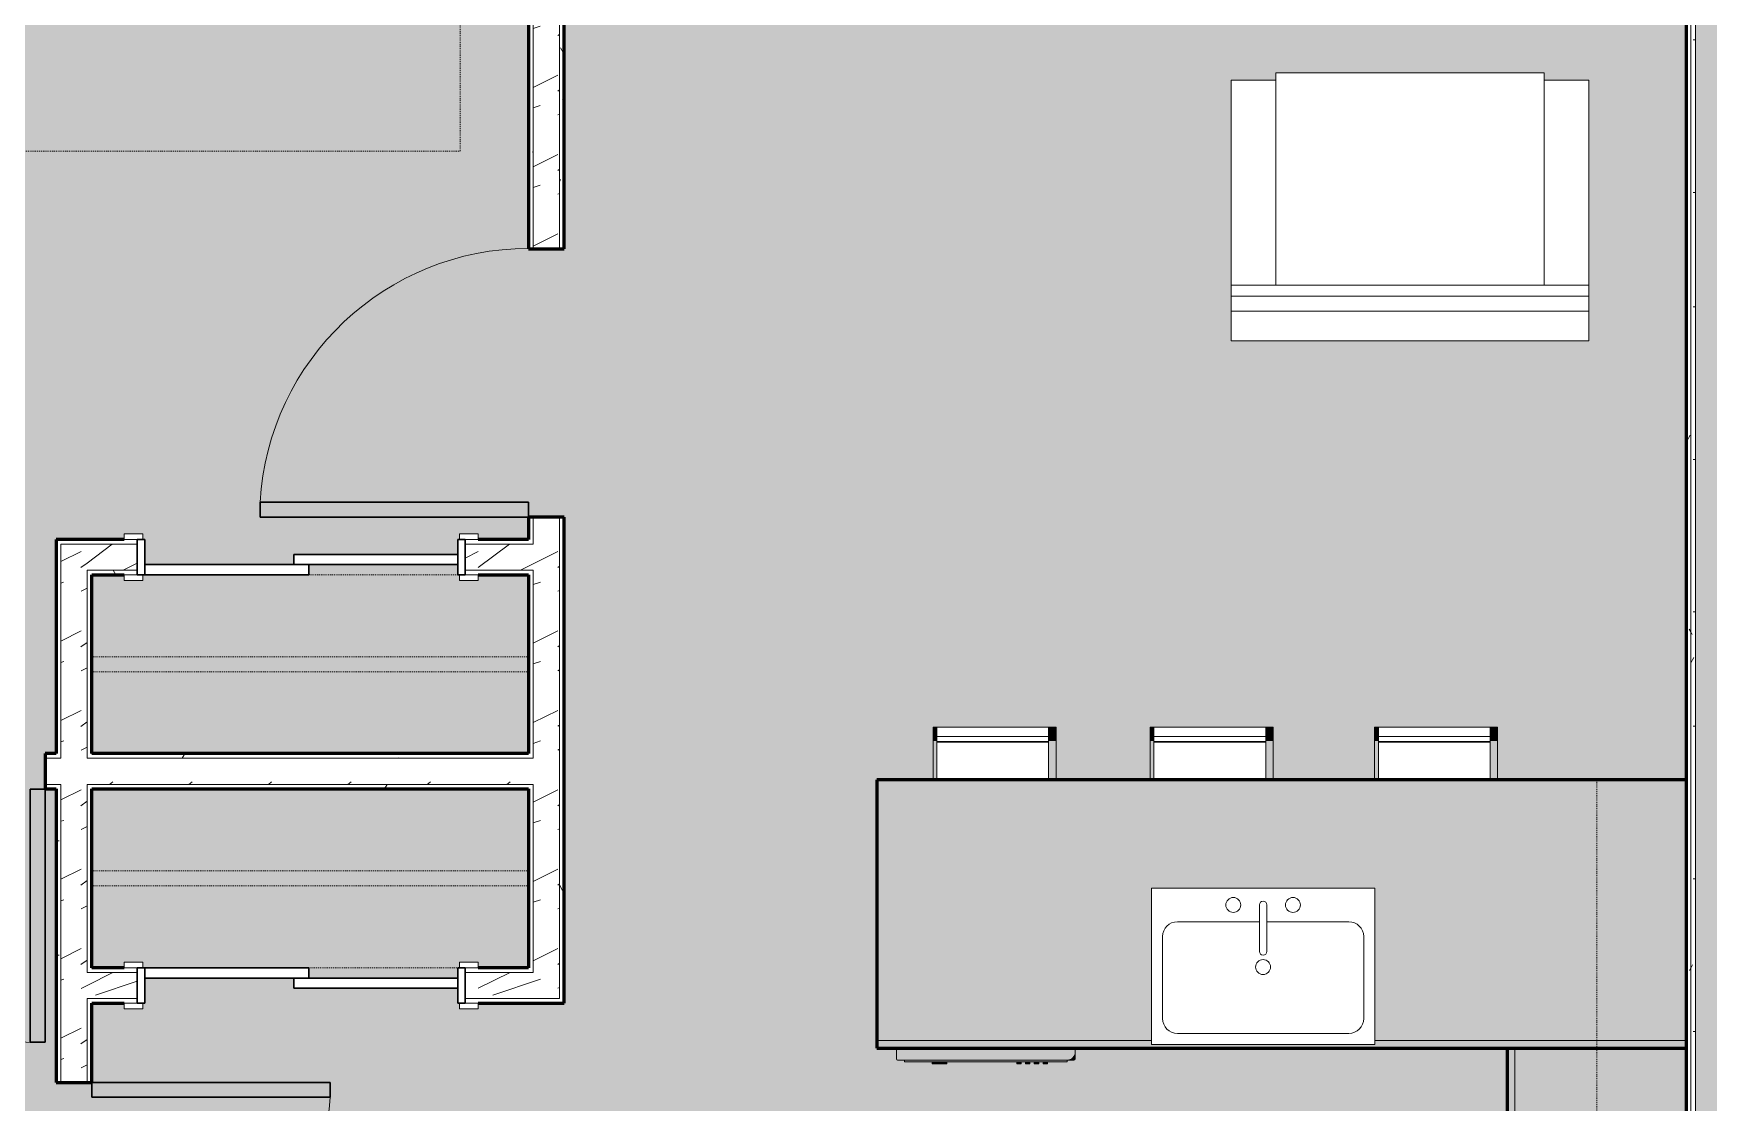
# Model space of a CAD drawing. Header units: inches. Extents: x -4105 to -1989, y 9836 to 11159.
# Drawn here: x -3141.1 to -2916.3, y 10541.7 to 10685.3 of the extents above; entities that cross this region are included whole.
import ezdxf

# ---------------------------------------------------------------- set-up
doc = ezdxf.new("R2010")
doc.units = ezdxf.units.IN
doc.header["$MEASUREMENT"] = 0
doc.linetypes.add('Dash', pattern=[0.25, 0.125, -0.125])
for name, color, linetype, lineweight in [('0-1', 7, 'Continuous', 5), ('0-2', 7, 'Continuous', 9), ('A-AREA-PATT-4', 41, 'Continuous', 9), ('A-DOOR-1', 7, 'Continuous', 9), ('A-DOOR-2', 50, 'Continuous', 30), ('A-DOOR-FRAM-1', 50, 'Continuous', 30), ('A-WALL', 113, 'Continuous', 18), ('A-WALL-2', 250, 'Continuous', 60), ('A-WALL-3', 10, 'Continuous', 18), ('A-WALL-PATT-1', 7, 'Continuous', 9), ('A-WALL-PATT-2', 253, 'Continuous', 9), ('A-WALL-PATT-4', 111, 'Continuous', 9), ('I-FURN', 30, 'Continuous', 9), ('I-FURN-1', 7, 'Continuous', 9), ('I-FURN-2', 253, 'Continuous', 9), ('I-FURN-HDLN-1', 7, 'Dash', 9), ('I-WALL-2', 2, 'Continuous', 60), ('P-SANR-FIXT-2', 7, 'Continuous', 9), ('Q-CASE-1', 253, 'Continuous', 9), ('Q-CASE-2', 250, 'Continuous', 60), ('Q-CASE-3', 7, 'Continuous', 9), ('Q-CASE-HDLN-1', 7, 'Dash', 9), ('Q-SPCQ-1', 7, 'Continuous', 9), ('Q-SPCQ-2', 55, 'Continuous', 9)]:
    doc.layers.add(name, color=color, linetype=linetype, lineweight=lineweight)
pattern_1 = [(0, (0, -1194), (20.48, 5.12), [0.845, -14.515, 0.845, -14.515, -81.92]), (0, (0, -1194), (20.48, 5.12), [-30.72, 0.845, -29.875, 0.845, -14.515, -35.84]), (0, (0, -1194), (20.48, 5.12), [-76.8, 0.845, -9.395, 0.845, -24.755]), (120, (7.68, -1191.44), (-14.67405, 15.1762003), [0.845, -14.515, 0.845, -14.515, -81.92]), (120, (7.68, -1191.44), (-14.67405, 15.1762003), [-30.72, 0.845, -29.875, 0.845, -14.515, -35.84]), (120, (7.68, -1191.44), (-14.67405, 15.1762003), [-76.8, 0.845, -9.395, 0.845, -24.755]), (240, (10.24, -1181.2), (-5.80595, -20.2962003), [0.845, -14.515, 0.845, -14.515, -81.92]), (240, (10.24, -1181.2), (-5.80595, -20.2962003), [-30.72, 0.845, -29.875, 0.845, -14.515, -35.84]), (240, (10.24, -1181.2), (-5.80595, -20.2962003), [-76.8, 0.845, -9.395, 0.845, -24.755])]
pattern_2 = [(216.87, (4.265, -1183.338), (31.9871619, 21.32545714), [5.331, -47.981]), (206.565, (10.662, -1186.536), (-10.662476, -10.6620098), [11.921, -11.921]), (198.435, (10.662, -1191.868), (-21.32449365, -10.6625869), [6.744, -26.974])]

# ---------------------------------------------------------------- blocks, each defined once
blk = doc.blocks.new('OD_CW_Base Cabinet - OD_CW_Base Cabinet-V21-ENLARGED FLOOR PLAN - 3RD FLOOR PLAN - WEST')
at = {"layer": 'Q-CASE-1'}
for points in [[(0.74, -11), (37.56, -11), (37.56, 9.46), (67.56, 9.46), (67.56, -11), (109.34, -11), (109.34, 24), (0.74, 24), (0.74, -10.18)], [(109.34, -12), (109.34, -11), (67.56, -11), (67.56, -11.54), (37.56, -11.54), (37.56, -11), (0.74, -11), (0.74, -12), (89.27, -12)]]:
    blk.add_hatch(color=256, dxfattribs=at).paths.add_polyline_path(points, flags=0)
at = {"layer": 'Q-CASE-2'}
for p, q in [((109.34, 24), (0.74, 24)), ((0.74, 24), (0.74, -12)), ((0.74, -12), (109.34, -12))]:
    blk.add_line(p, q, dxfattribs=at)
at = {"layer": 'Q-CASE-3'}
for p, q in [((0.74, -11), (0.74, 24)), ((0.74, 24), (109.34, 24)), ((0.74, -12), (0.74, -11)), ((0.74, -11), (37.56, -11)), ((37.56, -11), (0.74, -11)), ((67.56, -11), (109.34, -11)), ((109.34, -11), (67.56, -11)), ((109.34, -12), (0.74, -12))]:
    blk.add_line(p, q, dxfattribs=at)
blk = doc.blocks.new('OD_CW_Base Cabinet - OD_CW_Base Cabinet-1445441-ENLARGED FLOOR PLAN - 3RD FLOOR PLAN - WEST')
at = {"layer": 'Q-CASE-1'}
h = blk.add_hatch(color=256, dxfattribs=at)
h.paths.add_polyline_path([(0.74, 0), (0.74, -1), (15.27, -1), (15.27, 0)], flags=0)
h.paths.add_polyline_path([(39.27, 0), (39.27, -1), (70.36, -1), (70.36, 0), (58.12, 0)], flags=0)
blk.add_hatch(color=256, dxfattribs=at).paths.add_polyline_path([(0.74, -23.62), (0.74, -24), (70.36, -24), (70.36, -1), (39.27, -1), (39.27, -23.62), (15.27, -23.62), (15.27, -1), (0.74, -1)], flags=0)
at = {"layer": 'Q-CASE-2'}
for p, q in [((0.74, -24), (0.74, 0)), ((0.74, 0), (15.27, 0)), ((39.27, 0), (70.36, 0)), ((70.36, 0), (70.36, -24))]:
    blk.add_line(p, q, dxfattribs=at)
at = {"layer": 'Q-CASE-3'}
for p, q in [((0.74, -1), (0.74, 0)), ((0.74, 0), (15.27, 0)), ((15.27, -1), (0.74, -1)), ((0.74, -24), (0.74, -1)), ((0.74, -1), (15.27, -1)), ((39.27, 0), (70.36, 0)), ((70.36, -1), (39.27, -1)), ((39.27, -1), (70.36, -1)), ((70.36, 0), (70.36, -1)), ((70.36, -1), (70.36, -24))]:
    blk.add_line(p, q, dxfattribs=at)
blk = doc.blocks.new('Single-Flush - 32_ x 84_-1372863-ENLARGED FLOOR PLAN - 3RD FLOOR PLAN - WEST')
at = {"layer": 'A-DOOR-1'}
blk.add_arc((16, -2.38), 32.07, 180, 266.4241, dxfattribs=at)
at = {"layer": 'A-DOOR-2'}
for p, q in [((14, -2.38), (14, -34.38)), ((16, -2.38), (14, -2.38)), ((16, -2.38), (16, -34.38)), ((16, -34.38), (14, -34.38))]:
    blk.add_line(p, q, dxfattribs=at)
blk = doc.blocks.new('Single-Flush - 36_ x 84_-1372824-ENLARGED FLOOR PLAN - 3RD FLOOR PLAN - WEST')
at = {"layer": 'A-DOOR-1'}
blk.add_arc((18, -2.38), 36.07, 180, 266.8211, dxfattribs=at)
at = {"layer": 'A-DOOR-2'}
for p, q in [((16, -2.38), (16, -38.39)), ((18, -2.38), (16, -2.38)), ((18, -2.38), (18, -38.39)), ((18, -38.39), (16, -38.39))]:
    blk.add_line(p, q, dxfattribs=at)
blk = doc.blocks.new('FOLDING_SLIDING CLOSET - 42_ x 80_-1372841-ENLARGED FLOOR PLAN - 3RD FLOOR PLAN - WEST')
at = {"layer": 'A-DOOR-1'}
for p, q in [((-23.75, 3.25), (-21.25, 3.25)), ((-23.75, 2.5), (-23.75, 3.25)), ((-21.25, 2.5), (-23.75, 2.5)), ((-21.25, 3.25), (-21.25, 2.5)), ((21.25, 3.25), (23.75, 3.25)), ((21.25, 2.5), (21.25, 3.25)), ((23.75, 2.5), (21.25, 2.5)), ((23.75, 3.25), (23.75, 2.5)), ((-23.75, -2.25), (-21.25, -2.25)), ((-23.75, -3), (-23.75, -2.25)), ((-21.25, -3), (-23.75, -3)), ((-21.25, -2.25), (-21.25, -3)), ((21.25, -2.25), (23.75, -2.25)), ((21.25, -3), (21.25, -2.25)), ((23.75, -3), (21.25, -3)), ((23.75, -2.25), (23.75, -3))]:
    blk.add_line(p, q, dxfattribs=at)
at = {"layer": 'A-DOOR-2'}
for p, q in [((-1, 0.5), (21, 0.5)), ((-1, -0.88), (-1, 0.5)), ((21, 0.5), (21, -0.88)), ((-21, -0.88), (1, -0.88)), ((-21, -2.25), (-21, -0.88)), ((21, -0.88), (-1, -0.88)), ((1, -0.88), (1, -2.25)), ((1, -2.25), (-21, -2.25))]:
    blk.add_line(p, q, dxfattribs=at)
at = {"layer": 'A-DOOR-FRAM-1'}
for p, q in [((-22, 2.5), (-21, 2.5)), ((-22, -2.25), (-22, 2.5)), ((-21, 2.5), (-21, -2.25)), ((21, 2.5), (22, 2.5)), ((21, -2.25), (21, 2.5)), ((22, 2.5), (22, -2.25)), ((-21, -2.25), (-22, -2.25)), ((22, -2.25), (21, -2.25))]:
    blk.add_line(p, q, dxfattribs=at)
blk = doc.blocks.new('Sink Kitchen-Single - 30_ x 21_-V11-ENLARGED FLOOR PLAN - 3RD FLOOR PLAN - WEST')
at = {"layer": 'P-SANR-FIXT-2'}
for p, q in [((15.62, 10.59), (-14.38, 10.59)), ((-14.38, 10.59), (-14.38, -10.41)), ((15.62, -10.41), (15.62, 10.59)), ((0.12, 8.34), (0.12, 2.09)), ((1.12, 8.34), (1.12, 2.09)), ((0.12, 6.09), (-10.88, 6.09)), ((12.12, 6.09), (1.12, 6.09)), ((-12.88, 4.09), (-12.88, -6.91)), ((14.12, -6.91), (14.12, 4.09)), ((-10.88, -8.91), (12.12, -8.91)), ((-14.38, -10.41), (15.62, -10.41))]:
    blk.add_line(p, q, dxfattribs=at)
for centre, radius, start, end in [((-3.38, 8.34), 1, 360, 180), ((4.62, 8.34), 1, 360, 180), ((-3.38, 8.34), 1, 180, 0), ((0.62, 8.34), 0.5, 360, 180), ((4.62, 8.34), 1, 180, 360), ((-10.88, 4.09), 2, 90, 180), ((12.12, 4.09), 2, 360, 90), ((0.62, 0), 1, 360, 180), ((0.62, 2.09), 0.5, 180, 0), ((0.62, 0), 1, 180, 0), ((-10.88, -6.91), 2, 180, 270), ((12.12, -6.91), 2, 270, 0)]:
    blk.add_arc(centre, radius, start, end, dxfattribs=at)
blk = doc.blocks.new('Dishwasher_15404 - 34_ counter-547918-ENLARGED FLOOR PLAN - 3RD FLOOR PLAN - WEST')
at = {"layer": 'Q-SPCQ-2'}
for points in [[(25.25, 0), (26.73, 0.01), (26.82, 0.06), (26.87, 0.2), (26.87, 22.93), (26.84, 23.21), (26.68, 23.53), (26.56, 23.69), (26.3, 23.87), (26.08, 23.96), (25.8, 24), (25.25, 24), (25.25, 2.45)], [(26.87, 22.93), (26.87, 23.8), (26.82, 23.94), (26.68, 24), (25.8, 24), (26.08, 23.96), (26.34, 23.86), (26.56, 23.69), (26.73, 23.46), (26.84, 23.21)], [(26.87, 1.09), (27.12, 1.09), (27.12, 22.91), (26.87, 22.91), (26.87, 2.45)], [(27.37, 19.69), (27.37, 20.28), (27.12, 20.28), (27.12, 19.69)], [(27.37, 18.51), (27.37, 19.1), (27.12, 19.1), (27.12, 18.51)], [(27.37, 17.33), (27.37, 17.92), (27.12, 17.92), (27.12, 17.33)], [(27.37, 16.15), (27.37, 16.74), (27.12, 16.74), (27.12, 16.15)], [(27.37, 5.81), (27.37, 6.79), (27.12, 6.79), (27.12, 5.81)], [(27.37, 4.82), (27.37, 5.81), (27.12, 5.81), (27.12, 4.82)]]:
    blk.add_hatch(color=256, dxfattribs=at).paths.add_polyline_path(points, flags=0)
at = {"layer": 'Q-SPCQ-1'}
for p, q in [((25.8, 24), (25.25, 24)), ((26.68, 24), (25.8, 24)), ((26.87, 22.93), (26.87, 23.8)), ((26.87, 0.2), (26.87, 22.93)), ((26.87, 22.91), (27.12, 22.91)), ((27.12, 22.91), (27.12, 1.09)), ((27.37, 20.28), (27.12, 20.28)), ((27.37, 20.28), (27.37, 19.69)), ((27.12, 19.69), (27.37, 19.69)), ((27.37, 19.1), (27.12, 19.1)), ((27.12, 18.51), (27.37, 18.51)), ((27.37, 19.1), (27.37, 18.51)), ((27.37, 17.92), (27.12, 17.92)), ((27.12, 17.33), (27.37, 17.33)), ((27.37, 16.74), (27.12, 16.74)), ((27.12, 16.15), (27.37, 16.15)), ((27.37, 17.92), (27.37, 17.33)), ((27.37, 16.74), (27.37, 16.15)), ((27.37, 6.79), (27.12, 6.79)), ((27.37, 6.79), (27.37, 5.81)), ((27.12, 4.82), (27.37, 4.82)), ((27.37, 5.81), (27.37, 4.82)), ((26.87, 1.09), (27.12, 1.09)), ((25.25, 0), (26.68, 0))]:
    blk.add_line(p, q, dxfattribs=at)
for centre, radius, start, end in [((25.8, 22.93), 1.07, 360, 90), ((26.68, 23.8), 0.197, 0, 90), ((26.68, 0.2), 0.197, 270, 360), ((26.68, 0.2), 0.197, 285, 345)]:
    blk.add_arc(centre, radius, start, end, dxfattribs=at)
blk = doc.blocks.new('OD_CW_Upper Cabinet - OD_CW_Upper Cabinet-1916694-ENLARGED FLOOR PLAN - 3RD FLOOR PLAN - WEST')
at = {"layer": 'Q-CASE-HDLN-1'}
for p, q in [((118.36, 24), (0.74, 24)), ((0.74, 24), (0.74, 12)), ((118.36, 12), (118.36, 24)), ((0.74, 12), (118.36, 12))]:
    blk.add_line(p, q, dxfattribs=at)
blk = doc.blocks.new('Bar_Stool_6722_1_ - Bar_Stool_6722_1_-1229311-ENLARGED FLOOR PLAN - 3RD FLOOR PLAN - WEST')
at = {"layer": 'I-FURN-2'}
for points in [[(1, 1.78), (1, 7.07), (0, 7.07), (0, 1.78)], [(16.5, 2.03), (16.5, 7.07), (16, 7.07), (16, 1.78), (16.5, 1.78)], [(1, 1.78), (0, 1.78), (0, 0.98), (1, 0.98), (1, 1.73)], [(1, 0.62), (1, 0.98), (0, 0.98), (0, 0), (1, 0), (1, 0.46)], [(16.5, 1.25), (16.5, 1.78), (16, 1.78), (16, 0.98), (16.5, 0.98), (16.5, 1.24)], [(16.5, 0.46), (16.5, 0.98), (16, 0.98), (16, 0), (16.5, 0), (16.5, 0.31)]]:
    blk.add_hatch(color=256, dxfattribs=at).paths.add_polyline_path(points, flags=0)
at = {"layer": 'I-FURN-1'}
for p, q in [((0, 1.78), (0, 7.07)), ((1, 2.03), (1, 7.07)), ((16, 7.07), (16, 2.03)), ((16.5, 7.07), (16.5, 1.78)), ((1, 1.78), (0, 1.78)), ((0, 1.78), (0, 0.98)), ((1, 0.98), (0, 0.98)), ((0, 0.98), (0, 0)), ((1, 1.91), (1, 2.03)), ((16, 2.03), (1, 2.03)), ((1, 1.24), (1, 1.91)), ((16, 1.91), (1, 1.91)), ((1, 0), (1, 1.24)), ((1, 1.24), (16, 1.24)), ((16, 2.03), (16, 1.91)), ((16, 1.91), (16, 1.24)), ((16.5, 1.78), (16, 1.78)), ((16, 1.24), (16, 0)), ((16.5, 0.98), (16, 0.98)), ((16.5, 0.98), (16.5, 1.78)), ((16.5, 0), (16.5, 0.98)), ((0, 0), (1, 0)), ((1, 0), (16, 0)), ((16, 0), (16.5, 0))]:
    blk.add_line(p, q, dxfattribs=at)
blk = doc.blocks.new('OD_CW_Closet - OD_CW_Closet-2123065-ENLARGED FLOOR PLAN - 3RD FLOOR PLAN - WEST')
at = {"layer": 'Q-CASE-HDLN-1'}
for p, q in [((7.5, 24), (0.74, 24)), ((0.74, 24), (0.74, 0)), ((30.25, 24), (10.25, 24)), ((59.38, 24), (55, 24)), ((59.38, 0), (59.38, 24)), ((0.74, 13), (59.38, 13)), ((0.74, 11), (59.38, 11)), ((0.74, 0), (59.38, 0))]:
    blk.add_line(p, q, dxfattribs=at)
blk = doc.blocks.new('OD_CW_Closet - OD_CW_Closet-V23-ENLARGED FLOOR PLAN - 3RD FLOOR PLAN - WEST')
at = {"layer": 'Q-CASE-HDLN-1'}
for p, q in [((59.38, 24), (0.74, 24)), ((0.74, 24), (0.74, 0)), ((59.38, 0), (59.38, 24)), ((0.74, 13), (59.38, 13)), ((0.74, 11), (59.38, 11)), ((0.74, 0), (7.5, 0)), ((10.25, 0), (30.25, 0)), ((55, 0), (59.38, 0))]:
    blk.add_line(p, q, dxfattribs=at)
blk = doc.blocks.new('FOLDING_SLIDING CLOSET - 42_ x 80_-1372832-ENLARGED FLOOR PLAN - 3RD FLOOR PLAN - WEST')
at = {"layer": 'A-DOOR-1'}
for p, q in [((-21.25, 3), (-23.75, 3)), ((-23.75, 3), (-23.75, 2.25)), ((-23.75, 2.25), (-21.25, 2.25)), ((-21.25, 2.25), (-21.25, 3)), ((23.75, 3), (21.25, 3)), ((21.25, 3), (21.25, 2.25)), ((21.25, 2.25), (23.75, 2.25)), ((23.75, 2.25), (23.75, 3)), ((-21.25, -2.5), (-23.75, -2.5)), ((-23.75, -2.5), (-23.75, -3.25)), ((-23.75, -3.25), (-21.25, -3.25)), ((-21.25, -3.25), (-21.25, -2.5)), ((23.75, -2.5), (21.25, -2.5)), ((21.25, -2.5), (21.25, -3.25)), ((21.25, -3.25), (23.75, -3.25)), ((23.75, -3.25), (23.75, -2.5))]:
    blk.add_line(p, q, dxfattribs=at)
at = {"layer": 'A-DOOR-2'}
for p, q in [((1, 2.25), (-21, 2.25)), ((-21, 2.25), (-21, 0.87)), ((1, 0.87), (1, 2.25)), ((-21, 0.87), (1, 0.87)), ((21, 0.87), (-1, 0.87)), ((-1, 0.87), (-1, -0.5)), ((21, -0.5), (21, 0.87)), ((-1, -0.5), (21, -0.5))]:
    blk.add_line(p, q, dxfattribs=at)
at = {"layer": 'A-DOOR-FRAM-1'}
for p, q in [((-21, 2.25), (-22, 2.25)), ((-22, 2.25), (-22, -2.5)), ((-21, -2.5), (-21, 2.25)), ((21, 2.25), (21, -2.5)), ((22, 2.25), (21, 2.25)), ((22, -2.5), (22, 2.25)), ((-22, -2.5), (-21, -2.5)), ((21, -2.5), (22, -2.5))]:
    blk.add_line(p, q, dxfattribs=at)
blk = doc.blocks.new('Bed-Standard - King 78_ x 80_-V2-ENLARGED FLOOR PLAN - 3RD FLOOR PLAN - WEST')
at = {"layer": 'I-FURN-1'}
for p, q in [((49.69, 38.2), (-28.31, 38.2)), ((-28.31, 38.2), (-28.31, -41.8)), ((-25.31, 36.2), (-25.31, 24.2)), ((-25.31, 36.2), (46.69, 36.2)), ((46.69, 36.2), (46.69, 24.2)), ((49.69, -41.8), (49.69, 38.2)), ((49.69, 24.2), (-28.31, 17.63)), ((-25.31, 24.2), (46.69, 24.2)), ((-28.31, -41.8), (49.69, -41.8))]:
    blk.add_line(p, q, dxfattribs=at)
at = {"layer": 'I-FURN-HDLN-1'}
for p, q in [((-64.31, 38.2), (-64.31, -77.8)), ((73.69, -77.8), (73.69, 38.2)), ((-64.31, -77.8), (73.69, -77.8))]:
    blk.add_line(p, q, dxfattribs=at)
blk = doc.blocks.new('Single-Flush - 34_ x 84_-1372834-ENLARGED FLOOR PLAN - 3RD FLOOR PLAN - WEST')
at = {"layer": 'A-DOOR-1'}
blk.add_arc((17, -2.38), 34.07, 180, 266.6343, dxfattribs=at)
at = {"layer": 'A-DOOR-2'}
for p, q in [((15, -2.38), (15, -36.38)), ((17, -2.38), (15, -2.38)), ((17, -2.38), (17, -36.38)), ((17, -36.38), (15, -36.38))]:
    blk.add_line(p, q, dxfattribs=at)
blk = doc.blocks.new('Couch-Both_Arms-Generic - 2-1352635-ENLARGED FLOOR PLAN - 3RD FLOOR PLAN - WEST')
at = {"layer": 'I-FURN'}
for p, q in [((-24, 13.5), (24, 13.5)), ((24, 13.5), (-24, 13.5)), ((-24, 13.5), (-24, 10)), ((24, 10), (24, 13.5)), ((-24, 11.5), (24, 11.5)), ((-24, 10), (-24, -17.5)), ((-24, 10), (24, 10)), ((-18, -17.5), (-18, 10)), ((18, 10), (18, -17.5)), ((24, -17.5), (24, 10)), ((-24, -17.5), (-18, -17.5)), ((-18, -17.5), (-18, -18.5)), ((18, -18.5), (18, -17.5)), ((18, -17.5), (24, -17.5)), ((-18, -18.5), (18, -18.5))]:
    blk.add_line(p, q, dxfattribs=at)
at = {"layer": 'I-FURN-1'}
for p, q in [((24, 17.5), (-24, 17.5)), ((-24, 17.5), (-24, 13.5)), ((24, 13.5), (24, 17.5))]:
    blk.add_line(p, q, dxfattribs=at)
blk = doc.blocks.new('CTR - 1st Phase - Unit Layouts_rvt-1-ENLARGED FLOOR PLAN - 3RD FLOOR PLAN - WEST')
at = {"layer": 'A-WALL-PATT-1'}
h = blk.add_hatch(dxfattribs=at)
h.set_pattern_fill('FP_1', color=256, style=0, pattern_type=2)
h.set_pattern_definition(pattern_1)
h.paths.add_polyline_path([(-3074.05, 10559.84), (-3074.05, 10584.46), (-3074.67, 10584.46), (-3074.67, 10559.84)], flags=0)
h.paths.add_polyline_path([(-3074.67, 10587.96), (-3074.05, 10587.96), (-3074.05, 10613.21), (-3074.67, 10613.21), (-3074.67, 10588.59)], flags=0)
h.paths.add_polyline_path([(-3074.67, 10616.71), (-3074.05, 10616.71), (-3074.05, 10620.34), (-3074.67, 10620.34), (-3074.67, 10617.34)], flags=0)
h.paths.add_polyline_path([(-3074.67, 10656.34), (-3074.05, 10656.34), (-3074.05, 10843.14), (-3074.67, 10843.14), (-3074.67, 10686.82)], flags=0)
h = blk.add_hatch(dxfattribs=at)
h.set_pattern_fill('FP_1', color=256, style=0, pattern_type=2)
h.set_pattern_definition(pattern_1)
h.paths.add_polyline_path([(-3069.96, 10555.71), (-3069.92, 10555.71), (-3069.92, 10620.34), (-3070.55, 10620.34), (-3070.55, 10555.71)], flags=0)
h.paths.add_polyline_path([(-3069.92, 10656.34), (-3069.92, 10843.14), (-3070.55, 10843.14), (-3070.55, 10656.34)], flags=0)
h = blk.add_hatch(dxfattribs=at)
h.set_pattern_fill('FP_1', color=256, style=0, pattern_type=2)
h.set_pattern_definition(pattern_1)
h.paths.add_polyline_path([(-3138.06, 10455.44), (-3137.44, 10455.44), (-3137.44, 10512.44), (-3138.06, 10512.44), (-3138.06, 10459.64)], flags=0)
h.paths.add_polyline_path([(-3138.06, 10544.44), (-3137.44, 10544.44), (-3137.44, 10584.46), (-3138.06, 10584.46), (-3138.06, 10555.71)], flags=0)
h.paths.add_polyline_path([(-3138.06, 10587.96), (-3137.44, 10587.96), (-3137.44, 10617.34), (-3138.06, 10617.34), (-3138.06, 10588.59)], flags=0)
h = blk.add_hatch(dxfattribs=at)
h.set_pattern_fill('FP_1', color=256, style=0, pattern_type=2)
h.set_pattern_definition(pattern_1)
h.paths.add_polyline_path([(-3133.94, 10455.44), (-3133.31, 10455.44), (-3133.31, 10485.75), (-3133.94, 10485.75), (-3133.94, 10458.91)], flags=0)
h.paths.add_polyline_path([(-3133.31, 10489.25), (-3133.31, 10512.44), (-3133.94, 10512.44), (-3133.94, 10489.25)], flags=0)
h.paths.add_polyline_path([(-3133.31, 10544.44), (-3133.31, 10555.71), (-3133.94, 10555.71), (-3133.94, 10544.44)], flags=0)
h.paths.add_polyline_path([(-3133.31, 10559.21), (-3133.31, 10584.46), (-3133.94, 10584.46), (-3133.94, 10559.21)], flags=0)
h.paths.add_polyline_path([(-3133.94, 10587.96), (-3133.31, 10587.96), (-3133.31, 10613.21), (-3133.94, 10613.21), (-3133.94, 10588.59)], flags=0)
h = blk.add_hatch(dxfattribs=at)
h.set_pattern_fill('FP_1', color=256, style=0, pattern_type=2)
h.set_pattern_definition(pattern_1)
h.paths.add_polyline_path([(-3083.19, 10612.59), (-3074.67, 10612.59), (-3074.67, 10613.21), (-3083.19, 10613.21)], flags=0)
h.paths.add_polyline_path([(-3127.19, 10612.59), (-3127.19, 10613.21), (-3133.31, 10613.21), (-3133.31, 10612.59), (-3128.94, 10612.59)], flags=0)
h = blk.add_hatch(dxfattribs=at)
h.set_pattern_fill('FP_1', color=256, style=0, pattern_type=2)
h.set_pattern_definition(pattern_1)
h.paths.add_polyline_path([(-3102.67, 10587.96), (-3074.67, 10587.96), (-3074.67, 10588.59), (-3133.31, 10588.59), (-3133.31, 10587.96)], flags=0)
h.paths.add_polyline_path([(-3139.57, 10587.96), (-3138.06, 10587.96), (-3138.06, 10588.59), (-3139.57, 10588.59)], flags=0)
h.paths.add_polyline_path([(-3173.57, 10587.96), (-3173.57, 10588.59), (-3201.32, 10588.59), (-3201.32, 10587.96), (-3178.32, 10587.96)], flags=0)
h = blk.add_hatch(dxfattribs=at)
h.set_pattern_fill('FP_1', color=256, style=0, pattern_type=2)
h.set_pattern_definition(pattern_1)
h.paths.add_polyline_path([(-3083.19, 10583.84), (-3074.67, 10583.84), (-3074.67, 10584.46), (-3133.31, 10584.46), (-3133.31, 10583.84), (-3090.81, 10583.84)], flags=0)
h.paths.add_polyline_path([(-3138.06, 10583.84), (-3138.06, 10584.46), (-3139.57, 10584.46), (-3139.57, 10583.84), (-3138.17, 10583.84)], flags=0)
h.paths.add_polyline_path([(-3173.57, 10583.84), (-3173.57, 10584.46), (-3201.32, 10584.44), (-3201.32, 10583.84), (-3177.32, 10583.84)], flags=0)
h = blk.add_hatch(dxfattribs=at)
h.set_pattern_fill('FP_1', color=256, style=0, pattern_type=2)
h.set_pattern_definition(pattern_1)
h.paths.add_polyline_path([(-3083.19, 10559.21), (-3074.05, 10559.21), (-3074.05, 10559.84), (-3083.19, 10559.84)], flags=0)
h.paths.add_polyline_path([(-3133.3, 10559.21), (-3127.19, 10559.21), (-3127.19, 10559.84), (-3133.31, 10559.84), (-3133.31, 10559.21)], flags=0)
at = {"layer": 'A-WALL-PATT-2'}
h = blk.add_hatch(dxfattribs=at)
h.set_pattern_fill('FP_2', color=256, style=0, pattern_type=2)
h.set_pattern_definition(pattern_2)
h.paths.add_polyline_path([(-3074.05, 10559.21), (-3070.55, 10559.21), (-3070.55, 10620.34), (-3074.05, 10620.34), (-3074.05, 10559.84)], flags=0)
h.paths.add_polyline_path([(-3070.55, 10656.34), (-3070.55, 10843.14), (-3074.05, 10843.14), (-3074.05, 10656.34)], flags=0)
h = blk.add_hatch(dxfattribs=at)
h.set_pattern_fill('FP_2', color=256, style=0, pattern_type=2)
h.set_pattern_definition(pattern_2)
h.paths.add_polyline_path([(-3137.44, 10454.19), (-3133.94, 10454.19), (-3133.94, 10512.44), (-3137.44, 10512.44), (-3137.44, 10459.53)], flags=0)
h.paths.add_polyline_path([(-3133.94, 10544.44), (-3133.94, 10616.71), (-3137.44, 10616.71), (-3137.44, 10544.44)], flags=0)
h = blk.add_hatch(dxfattribs=at)
h.set_pattern_fill('FP_2', color=256, style=0, pattern_type=2)
h.set_pattern_definition(pattern_2)
h.paths.add_polyline_path([(-3083.19, 10613.21), (-3074.05, 10613.21), (-3074.05, 10616.71), (-3083.19, 10616.71)], flags=0)
h.paths.add_polyline_path([(-3133.31, 10613.21), (-3127.19, 10613.21), (-3127.19, 10616.71), (-3133.94, 10616.71), (-3133.94, 10613.21)], flags=0)
h = blk.add_hatch(dxfattribs=at)
h.set_pattern_fill('FP_2', color=256, style=0, pattern_type=2)
h.set_pattern_definition(pattern_2)
h.paths.add_polyline_path([(-3074.67, 10584.46), (-3074.05, 10584.46), (-3074.05, 10587.96), (-3133.94, 10587.96), (-3133.94, 10584.46), (-3090.83, 10584.46)], flags=0)
h.paths.add_polyline_path([(-3138.15, 10584.46), (-3137.44, 10584.46), (-3137.44, 10587.96), (-3139.57, 10587.96), (-3139.57, 10584.46)], flags=0)
h.paths.add_polyline_path([(-3173.57, 10584.46), (-3173.57, 10587.96), (-3201.32, 10587.96), (-3201.32, 10584.46), (-3178.32, 10584.46)], flags=0)
h = blk.add_hatch(dxfattribs=at)
h.set_pattern_fill('FP_2', color=256, style=0, pattern_type=2)
h.set_pattern_definition(pattern_2)
h.paths.add_polyline_path([(-3070.55, 10555.71), (-3070.55, 10559.21), (-3083.19, 10559.21), (-3083.19, 10555.71), (-3074.05, 10555.71)], flags=0)
h.paths.add_polyline_path([(-3127.19, 10555.71), (-3127.19, 10559.21), (-3133.94, 10559.21), (-3133.94, 10555.71), (-3133.31, 10555.71)], flags=0)
at = {"layer": 'A-WALL-2'}
for p, q in [((-3074.67, 10843.14), (-3074.67, 10656.34)), ((-3069.92, 10656.34), (-3069.92, 10843.14)), ((-3074.67, 10656.34), (-3069.92, 10656.34)), ((-3074.67, 10620.34), (-3074.67, 10617.34)), ((-3069.92, 10620.34), (-3074.67, 10620.34)), ((-3069.92, 10559.84), (-3069.92, 10620.34)), ((-3137.44, 10617.34), (-3138.06, 10617.34)), ((-3138.06, 10617.34), (-3138.06, 10588.59)), ((-3133.31, 10617.34), (-3137.44, 10617.34)), ((-3128.94, 10617.34), (-3133.31, 10617.34)), ((-3074.67, 10617.34), (-3081.44, 10617.34)), ((-3133.31, 10588.59), (-3133.31, 10612.59)), ((-3133.31, 10612.59), (-3128.94, 10612.59)), ((-3081.44, 10612.59), (-3074.67, 10612.59)), ((-3074.67, 10612.59), (-3074.67, 10588.59)), ((-3138.06, 10588.59), (-3139.57, 10588.59)), ((-3139.57, 10588.59), (-3139.57, 10583.84)), ((-3074.67, 10588.59), (-3133.31, 10588.59)), ((-3139.57, 10583.84), (-3138.06, 10583.84)), ((-3138.06, 10583.84), (-3138.06, 10544.44)), ((-3133.31, 10559.84), (-3133.31, 10583.84)), ((-3133.31, 10583.84), (-3074.67, 10583.84)), ((-3074.67, 10583.84), (-3074.67, 10559.84)), ((-3128.94, 10559.84), (-3133.31, 10559.84)), ((-3074.67, 10559.84), (-3081.44, 10559.84)), ((-3069.92, 10555.71), (-3069.92, 10559.84)), ((-3133.31, 10555.09), (-3128.94, 10555.09)), ((-3133.31, 10544.44), (-3133.31, 10555.09)), ((-3081.44, 10555.09), (-3069.92, 10555.09)), ((-3069.92, 10555.09), (-3069.92, 10555.71)), ((-3138.06, 10544.44), (-3133.31, 10544.44))]:
    blk.add_line(p, q, dxfattribs=at)
at = {"layer": 'A-WALL-3'}
for p, q in [((-3074.05, 10656.34), (-3074.05, 10843.14)), ((-3070.55, 10656.34), (-3070.55, 10843.14)), ((-3074.05, 10616.71), (-3074.05, 10620.34)), ((-3070.55, 10559.84), (-3070.55, 10620.34)), ((-3137.44, 10616.71), (-3137.44, 10587.96)), ((-3137.44, 10616.71), (-3133.94, 10616.71)), ((-3133.94, 10616.71), (-3133.31, 10616.71)), ((-3133.31, 10616.71), (-3127.19, 10616.71)), ((-3083.19, 10616.71), (-3074.67, 10616.71)), ((-3074.05, 10616.71), (-3074.67, 10616.71)), ((-3133.94, 10613.21), (-3133.94, 10587.96)), ((-3133.94, 10613.21), (-3133.31, 10613.21)), ((-3133.31, 10613.21), (-3127.19, 10613.21)), ((-3083.19, 10613.21), (-3074.67, 10613.21)), ((-3074.05, 10613.21), (-3074.67, 10613.21)), ((-3074.05, 10587.96), (-3074.05, 10613.21)), ((-3139.57, 10587.96), (-3138.06, 10587.96)), ((-3138.06, 10587.96), (-3137.44, 10587.96)), ((-3137.44, 10587.96), (-3138.06, 10587.96)), ((-3133.94, 10587.96), (-3133.31, 10587.96)), ((-3133.31, 10587.96), (-3133.94, 10587.96)), ((-3133.31, 10587.96), (-3074.67, 10587.96)), ((-3074.05, 10587.96), (-3074.67, 10587.96)), ((-3139.57, 10584.46), (-3138.06, 10584.46)), ((-3137.44, 10584.46), (-3138.06, 10584.46)), ((-3138.06, 10584.46), (-3137.44, 10584.46)), ((-3137.44, 10584.46), (-3137.44, 10544.44)), ((-3133.31, 10584.46), (-3133.94, 10584.46)), ((-3133.94, 10584.46), (-3133.94, 10559.21)), ((-3133.94, 10584.46), (-3133.31, 10584.46)), ((-3133.31, 10584.46), (-3074.67, 10584.46)), ((-3074.05, 10584.46), (-3074.67, 10584.46)), ((-3074.05, 10559.84), (-3074.05, 10584.46)), ((-3133.94, 10559.21), (-3133.31, 10559.21)), ((-3127.19, 10559.21), (-3133.31, 10559.21)), ((-3074.05, 10559.21), (-3083.19, 10559.21)), ((-3074.05, 10559.84), (-3074.05, 10559.21)), ((-3070.55, 10559.84), (-3070.55, 10559.21)), ((-3070.55, 10559.21), (-3070.55, 10555.71)), ((-3133.94, 10555.71), (-3133.31, 10555.71)), ((-3133.94, 10555.71), (-3133.94, 10544.44)), ((-3127.19, 10555.71), (-3133.31, 10555.71)), ((-3070.55, 10555.71), (-3083.19, 10555.71))]:
    blk.add_line(p, q, dxfattribs=at)
at = {"layer": '0-2'}
for name, p, rotation in [('Bed-Standard - King 78_ x 80_-V2-ENLARGED FLOOR PLAN - 3RD FLOOR PLAN - WEST', (-3161.68, 10733.78), 89.99999999991508), ('Couch-Both_Arms-Generic - 2-1352635-ENLARGED FLOOR PLAN - 3RD FLOOR PLAN - WEST', (-2956.4, 10661.49), 180), ('Single-Flush - 36_ x 84_-1372824-ENLARGED FLOOR PLAN - 3RD FLOOR PLAN - WEST', (-3072.3, 10638.34), 269.9999999999015), ('OD_CW_Closet - OD_CW_Closet-V23-ENLARGED FLOOR PLAN - 3RD FLOOR PLAN - WEST', (-3073.94, 10612.59), 180), ('Bar_Stool_6722_1_ - Bar_Stool_6722_1_-1229311-ENLARGED FLOOR PLAN - 3RD FLOOR PLAN - WEST', (-3003.88, 10592.14), 180), ('Bar_Stool_6722_1_ - Bar_Stool_6722_1_-1229311-ENLARGED FLOOR PLAN - 3RD FLOOR PLAN - WEST', (-2974.75, 10592.14), 180), ('Bar_Stool_6722_1_ - Bar_Stool_6722_1_-1229311-ENLARGED FLOOR PLAN - 3RD FLOOR PLAN - WEST', (-2944.63, 10592.14), 180), ('OD_CW_Closet - OD_CW_Closet-2123065-ENLARGED FLOOR PLAN - 3RD FLOOR PLAN - WEST', (-3073.94, 10583.84), 180), ('OD_CW_Upper Cabinet - OD_CW_Upper Cabinet-1916694-ENLARGED FLOOR PLAN - 3RD FLOOR PLAN - WEST', (-2943.32, 10585.8), 269.9999999999745), ('Dishwasher_15404 - 34_ counter-547918-ENLARGED FLOOR PLAN - 3RD FLOOR PLAN - WEST', (-3025.32, 10574.31), 269.9999999999779), ('OD_CW_Base Cabinet - OD_CW_Base Cabinet-1445441-ENLARGED FLOOR PLAN - 3RD FLOOR PLAN - WEST', (-2943.32, 10478.7), 89.9999999999732), ('Single-Flush - 32_ x 84_-1372863-ENLARGED FLOOR PLAN - 3RD FLOOR PLAN - WEST', (-3135.69, 10528.44), 89.99999999989713)]:
    blk.add_blockref(name, p, dxfattribs=dict(at, rotation=rotation))
for name, p in [('FOLDING_SLIDING CLOSET - 42_ x 80_-1372841-ENLARGED FLOOR PLAN - 3RD FLOOR PLAN - WEST', (-3105.19, 10614.84)), ('Single-Flush - 34_ x 84_-1372834-ENLARGED FLOOR PLAN - 3RD FLOOR PLAN - WEST', (-3156.57, 10586.21)), ('OD_CW_Base Cabinet - OD_CW_Base Cabinet-V21-ENLARGED FLOOR PLAN - 3RD FLOOR PLAN - WEST', (-3028.66, 10561.06)), ('Sink Kitchen-Single - 30_ x 21_-V11-ENLARGED FLOOR PLAN - 3RD FLOOR PLAN - WEST', (-2976.72, 10559.93)), ('FOLDING_SLIDING CLOSET - 42_ x 80_-1372832-ENLARGED FLOOR PLAN - 3RD FLOOR PLAN - WEST', (-3105.19, 10557.59))]:
    blk.add_blockref(name, p, dxfattribs=at)

msp = doc.modelspace()

# ---------------------------------------------------------------- hatches: boundary and pattern name
at = {"layer": 'A-AREA-PATT-4'}
h = msp.add_hatch(color=256, dxfattribs=at)
h.paths.add_polyline_path([(-3087.57, 10489.88), (-3089.32, 10489.88), (-3089.32, 10509.88), (-3087.57, 10509.88), (-3087.57, 10499.32)], flags=0)
h.paths.add_polyline_path([(-3027.92, 10476.39), (-3029.67, 10476.39), (-3029.67, 10512.39), (-3027.92, 10512.39), (-3027.92, 10480.57)], flags=0)
h.paths.add_polyline_path([(-3201.32, 10455.44), (-3178.81, 10455.44), (-3178.81, 10486.69), (-3179.19, 10486.69), (-3179.19, 10491.44), (-3174.06, 10491.44), (-3174.06, 10455.44), (-3138.06, 10455.44), (-3138.06, 10512.44), (-3133.31, 10512.44), (-3133.31, 10489.88), (-3127.57, 10489.88), (-3127.57, 10488.13), (-3126.95, 10488.13), (-3126.95, 10486.13), (-3127.57, 10486.13), (-3127.57, 10485), (-3129.57, 10485), (-3129.57, 10485.13), (-3133.31, 10485.13), (-3133.31, 10455.44), (-3092.12, 10455.44), (-3092.12, 10476.39), (-3082.52, 10476.39), (-3082.52, 10485.13), (-3085.57, 10485.13), (-3085.57, 10485), (-3087.57, 10485), (-3087.57, 10486.13), (-3088.2, 10486.13), (-3088.2, 10488.13), (-3087.57, 10488.13), (-3087.57, 10489.88), (-3077.77, 10489.88), (-3077.77, 10476.39), (-3063.92, 10476.39), (-3063.92, 10474.45), (-3063.3, 10474.45), (-3063.3, 10473.39), (-3028.55, 10473.39), (-3028.55, 10474.45), (-3027.92, 10474.45), (-3027.92, 10476.39), (-3018.92, 10476.39), (-3018.92, 10455.44), (-2973.57, 10455.44), (-2973.57, 10457.44), (-3009.32, 10457.44), (-3009.32, 10487.44), (-2973.57, 10487.44), (-2973.57, 10479.44), (-2943.32, 10479.44), (-2943.32, 10493.97), (-2943.7, 10493.97), (-2943.7, 10517.97), (-2943.32, 10517.97), (-2943.32, 10549.06), (-3001.32, 10549.06), (-3001.35, 10547.58), (-3001.38, 10547.5), (-3001.52, 10547.44), (-3002.42, 10547.42), (-3002.42, 10547.19), (-3005.04, 10547.19), (-3005.04, 10546.94), (-3005.63, 10546.94), (-3005.63, 10547.19), (-3006.22, 10547.19), (-3006.22, 10546.94), (-3006.81, 10546.94), (-3006.81, 10547.19), (-3007.4, 10547.19), (-3007.4, 10546.94), (-3007.99, 10546.94), (-3007.99, 10547.19), (-3008.58, 10547.19), (-3008.58, 10546.94), (-3009.17, 10546.94), (-3009.17, 10547.19), (-3018.53, 10547.19), (-3018.53, 10546.94), (-3020.5, 10546.94), (-3020.5, 10547.19), (-3024.23, 10547.19), (-3024.23, 10547.44), (-3025.18, 10547.45), (-3025.27, 10547.5), (-3025.32, 10547.64), (-3025.32, 10549.06), (-3027.92, 10549.06), (-3027.92, 10585.06), (-3020.38, 10585.06), (-3020.38, 10592.14), (-3003.88, 10592.14), (-3003.88, 10585.06), (-2991.25, 10585.06), (-2991.25, 10592.14), (-2974.75, 10592.14), (-2974.75, 10585.06), (-2961.13, 10585.06), (-2961.13, 10592.14), (-2944.63, 10592.14), (-2944.63, 10585.06), (-2919.32, 10585.06), (-2919.32, 10698.5), (-2935.45, 10698.5), (-2935.45, 10699.16), (-2935.48, 10699.19), (-2935.48, 10699.65), (-2935.45, 10699.65), (-2935.45, 10714.85), (-2935.48, 10714.85), (-2935.48, 10715.84), (-2935.45, 10715.84), (-2935.45, 10716.5), (-2931.45, 10716.5), (-2931.45, 10752.5), (-2935.45, 10752.5), (-2935.45, 10753.17), (-2935.48, 10753.17), (-2935.48, 10754.16), (-2935.45, 10754.16), (-2935.45, 10769.35), (-2935.48, 10769.35), (-2935.48, 10769.84), (-2935.45, 10769.84), (-2935.45, 10770.5), (-2919.32, 10770.5), (-2919.32, 10842.51), (-3069.92, 10842.51), (-3069.92, 10656.34), (-3074.67, 10656.34), (-3074.67, 10810.24), (-3075.24, 10810.24), (-3075.24, 10814.99), (-3074.67, 10814.99), (-3074.67, 10842.51), (-3096.54, 10842.51), (-3096.54, 10814.99), (-3095.24, 10814.99), (-3095.24, 10810.24), (-3102.67, 10810.24), (-3102.67, 10814.99), (-3101.29, 10814.99), (-3101.29, 10843.14), (-3098.91, 10843.14), (-3098.91, 10846.39), (-3136.94, 10846.39), (-3136.94, 10842.61), (-3134.69, 10842.61), (-3134.69, 10814.99), (-3132.67, 10814.99), (-3132.67, 10810.24), (-3139.44, 10810.24), (-3139.44, 10842.51), (-3201.32, 10842.51), (-3201.32, 10588.59), (-3173.57, 10588.59), (-3173.57, 10583.84), (-3177.32, 10583.84), (-3177.32, 10525.44), (-3201.32, 10525.44), (-3201.32, 10517.42), (-3193.6, 10517.42), (-3192.63, 10517.29), (-3191.73, 10516.92), (-3190.96, 10516.32), (-3190.37, 10515.55), (-3190, 10514.65), (-3189.87, 10513.61), (-3189.87, 10512.3), (-3186.85, 10512.65), (-3185.85, 10513.84), (-3184.85, 10514.41), (-3183.66, 10514.71), (-3182.84, 10514.85), (-3181.85, 10514.94), (-3179.86, 10514.77), (-3177.85, 10514.23), (-3175.85, 10513.5), (-3173.85, 10512.57), (-3171.85, 10511.18), (-3170.85, 10510.18), (-3170.35, 10509.31), (-3169.85, 10507.94), (-3169.85, 10506.94), (-3170.35, 10505.57), (-3170.85, 10504.7), (-3171.85, 10503.7), (-3173.85, 10502.31), (-3175.85, 10501.38), (-3177.85, 10500.65), (-3179.86, 10500.11), (-3181.85, 10499.94), (-3182.84, 10500.03), (-3183.85, 10500.2), (-3184.85, 10500.47), (-3185.85, 10501.04), (-3186.85, 10502.23), (-3189.87, 10502.58), (-3189.87, 10501.19), (-3190, 10500.22), (-3190.38, 10499.32), (-3190.96, 10498.55), (-3191.73, 10497.96), (-3192.63, 10497.59), (-3193.6, 10497.46), (-3201.32, 10497.46), (-3201.32, 10491.44), (-3199.19, 10491.44), (-3199.19, 10486.69), (-3201.32, 10486.69), (-3201.32, 10461.82)], flags=0)
h.paths.add_polyline_path([(-3117.2, 10457.54), (-3130.37, 10457.54), (-3130.37, 10483.54), (-3105.37, 10483.54), (-3105.37, 10457.54)], flags=0)
h.paths.add_polyline_path([(-3126.95, 10489.88), (-3127.57, 10489.88), (-3127.57, 10509.88), (-3125.82, 10509.88), (-3125.82, 10489.88), (-3126.45, 10489.88)], flags=0)
h.paths.add_polyline_path([(-3138.06, 10544.44), (-3138.06, 10583.84), (-3139.57, 10583.84), (-3139.57, 10588.59), (-3138.06, 10588.59), (-3138.06, 10617.34), (-3128.94, 10617.34), (-3128.94, 10618.09), (-3126.44, 10618.09), (-3126.44, 10617.34), (-3126.19, 10617.34), (-3126.19, 10613.96), (-3106.19, 10613.96), (-3106.19, 10615.34), (-3084.19, 10615.34), (-3084.19, 10617.34), (-3083.94, 10617.34), (-3083.94, 10618.09), (-3081.44, 10618.09), (-3081.44, 10617.34), (-3074.67, 10617.34), (-3074.67, 10620.34), (-3069.92, 10620.34), (-3069.92, 10555.09), (-3081.44, 10555.09), (-3081.44, 10554.34), (-3083.94, 10554.34), (-3083.94, 10555.09), (-3084.19, 10555.09), (-3084.19, 10557.09), (-3106.19, 10557.09), (-3106.19, 10558.46), (-3126.19, 10558.46), (-3126.19, 10555.09), (-3126.44, 10555.09), (-3126.44, 10554.34), (-3128.94, 10554.34), (-3128.94, 10555.09), (-3133.31, 10555.09), (-3133.31, 10544.44), (-3137.44, 10544.44)], flags=0)
h.paths.add_polyline_path([(-3098.79, 10558.46), (-3084.19, 10558.46), (-3084.19, 10559.84), (-3083.94, 10559.84), (-3083.94, 10560.59), (-3081.44, 10560.59), (-3081.44, 10559.84), (-3074.67, 10559.84), (-3074.67, 10583.84), (-3133.31, 10583.84), (-3133.31, 10559.84), (-3128.94, 10559.84), (-3128.94, 10560.59), (-3126.44, 10560.59), (-3126.44, 10559.84), (-3104.19, 10559.84), (-3104.19, 10558.46)], flags=0)
h.paths.add_polyline_path([(-3090.64, 10588.59), (-3074.67, 10588.59), (-3074.67, 10612.59), (-3081.44, 10612.59), (-3081.44, 10611.84), (-3083.94, 10611.84), (-3083.94, 10612.59), (-3084.19, 10612.59), (-3084.19, 10613.96), (-3104.19, 10613.96), (-3104.19, 10612.59), (-3126.44, 10612.59), (-3126.44, 10611.84), (-3128.94, 10611.84), (-3128.94, 10612.59), (-3133.31, 10612.59), (-3133.31, 10588.59), (-3090.95, 10588.59)], flags=0)
h.paths.add_polyline_path([(-2980.4, 10643.99), (-2980.4, 10678.99), (-2974.4, 10678.99), (-2974.4, 10679.99), (-2938.4, 10679.99), (-2938.4, 10678.99), (-2932.4, 10678.99), (-2932.4, 10643.99), (-2973.7, 10643.99)], flags=0)
h.paths.add_polyline_path([(-3199.39, 10685.53), (-3199.39, 10703.53), (-3181.39, 10703.53), (-3181.39, 10685.53)], flags=0)
h.paths.add_polyline_path([(-3019.72, 10688.99), (-3019.72, 10772.99), (-2984.72, 10772.99), (-2984.72, 10766.99), (-2983.72, 10766.99), (-2983.72, 10694.99), (-2984.72, 10694.99), (-2984.72, 10688.99), (-3015.72, 10688.99)], flags=0)
h.paths.add_polyline_path([(-3163.19, 10705.46), (-3199.89, 10705.46), (-3199.89, 10783.46), (-3119.89, 10783.46), (-3119.89, 10705.46), (-3153.13, 10705.46)], flags=0)
h.paths.add_polyline_path([(-2969.92, 10781.99), (-2974.4, 10781.99), (-2974.4, 10782.99), (-2980.4, 10782.99), (-2980.4, 10817.99), (-2932.4, 10817.99), (-2932.4, 10782.99), (-2938.4, 10782.99), (-2938.4, 10781.99)], flags=0)
h.paths.add_polyline_path([(-3181.39, 10787.46), (-3199.39, 10787.46), (-3199.39, 10805.46), (-3181.39, 10805.46), (-3181.39, 10799.33)], flags=0)
h.paths.add_polyline_path([(-3105.03, 10815.49), (-3105.67, 10815.49), (-3105.67, 10815.99), (-3121.92, 10815.99), (-3121.93, 10815.49), (-3122.42, 10815.49), (-3122.42, 10815.99), (-3131.92, 10815.99), (-3131.92, 10841.24), (-3103.92, 10841.24), (-3103.92, 10815.99), (-3104.92, 10815.99), (-3104.94, 10815.49), (-3104.97, 10815.49)], flags=0)
at = {"layer": 'A-WALL-PATT-4'}
h = msp.add_hatch(dxfattribs=at)
h.set_pattern_fill('FP_1', color=256, style=0, pattern_type=2)
h.set_pattern_definition(pattern_1)
h.paths.add_polyline_path([(-2918.7, 10455.44), (-2918.7, 10843.14), (-2919.32, 10843.14), (-2919.32, 10455.44)], flags=0)
h = msp.add_hatch(dxfattribs=at)
h.set_pattern_fill('FP_1', color=256, style=0, pattern_type=2)
h.set_pattern_definition(pattern_1)
h.paths.add_polyline_path([(-2918.7, 10454.81), (-2918.07, 10454.82), (-2918.07, 10843.14), (-2918.7, 10843.14), (-2918.7, 10455.44)], flags=0)
h = msp.add_hatch(dxfattribs=at)
h.set_pattern_fill('FP_4', color=256, style=0, pattern_type=2)
h.set_pattern_definition([(161.57, (0.32, -1193.68), (-2.560496185, -0.000537386), [0, -18.214, 2.022, 0]), (18.43, (-0.32, -1193.68), (-2.560496185, 0.000537386), [0, -18.214, 2.022, 0]), (108.43, (0.32, -1193.68), (1.27922091, -6.400876726), [6.07, -14.166]), (71.57, (-0.32, -1193.68), (1.27922091, 6.400876726), [6.07, -14.166])])
h.paths.add_polyline_path([(-2914.57, 10454.19), (-2914.57, 10843.41), (-2918.07, 10843.41), (-2918.07, 10454.19)], flags=0)

# ---------------------------------------------------------------- linework, layer by layer
at = {"layer": 'A-WALL'}
for p, q in [((-2918.7, 10843.41), (-2918.7, 10454.81)), ((-2918.07, 10843.41), (-2918.07, 10454.19))]:
    msp.add_line(p, q, dxfattribs=at)
at = {"layer": 'I-WALL-2'}
msp.add_line((-2919.32, 10715.5), (-2919.32, 10455.44), dxfattribs=at)

# ---------------------------------------------------------------- block references
at = {"layer": '0-1'}
msp.add_blockref('CTR - 1st Phase - Unit Layouts_rvt-1-ENLARGED FLOOR PLAN - 3RD FLOOR PLAN - WEST', (0, 0), dxfattribs=at)

doc.saveas('drawing.dxf')
